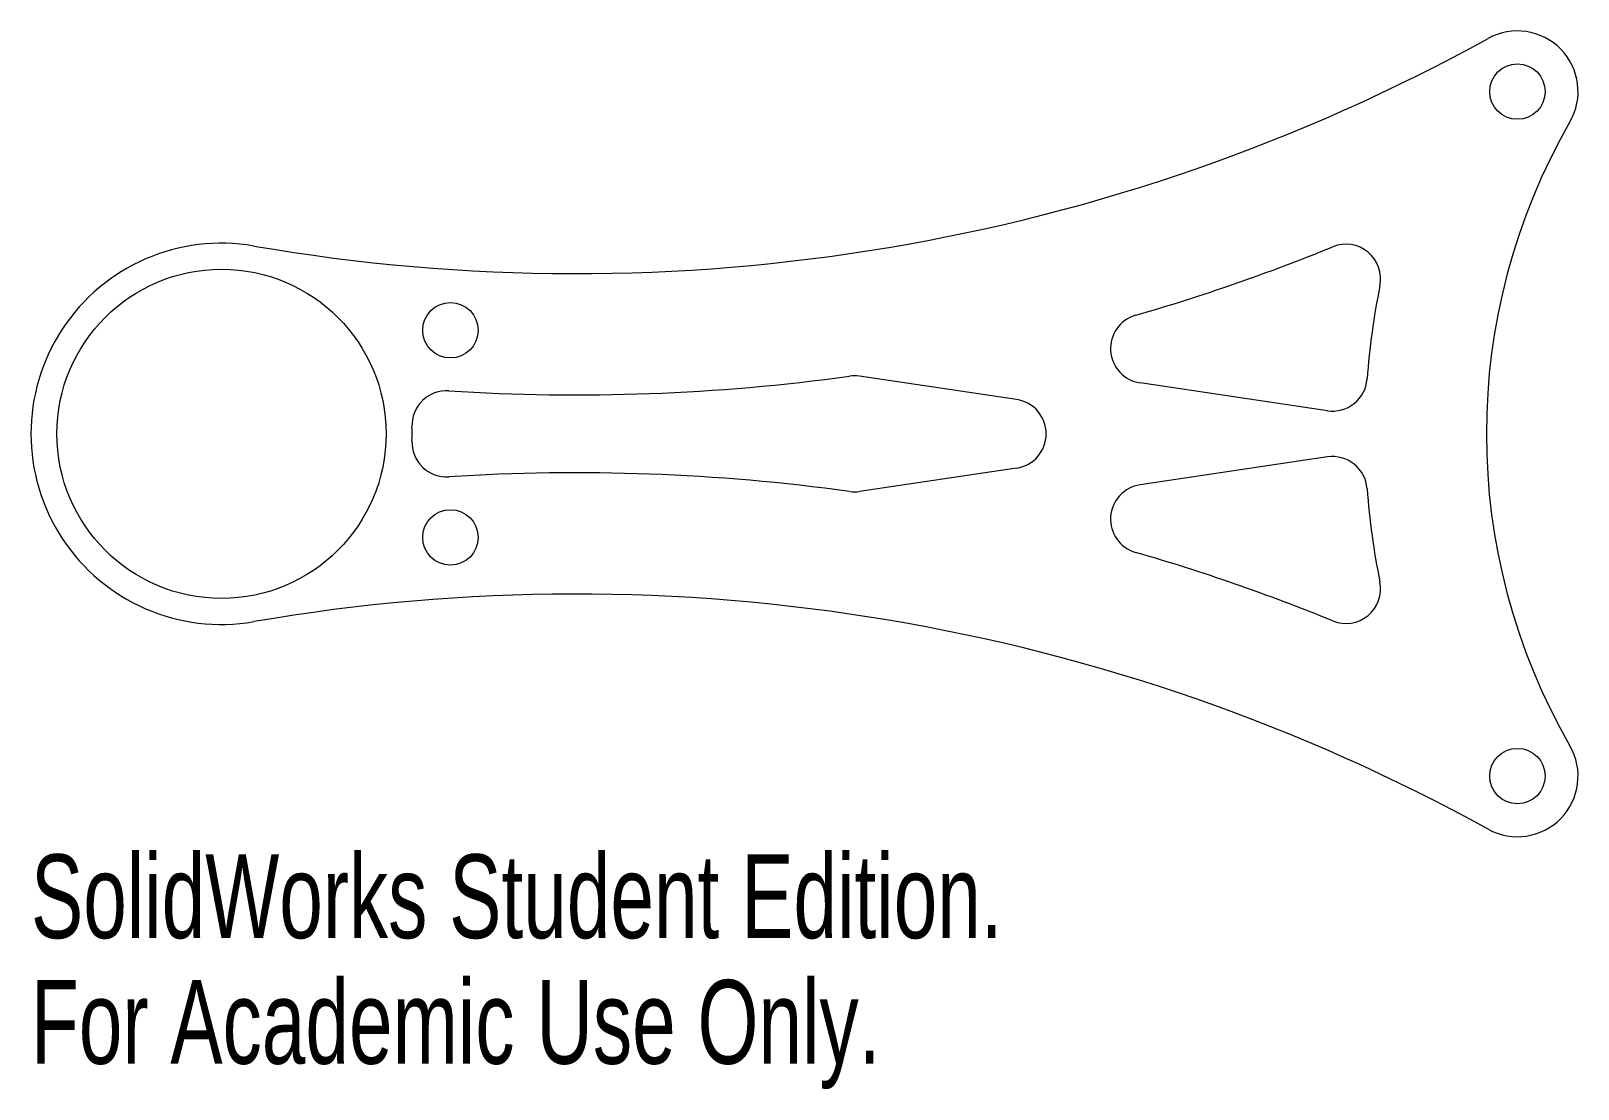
# Model space of a CAD drawing. Header units: millimetres. Extents: x -120 to -30.7, y -37.8 to 23.3.
import ezdxf

# ---------------------------------------------------------------- set-up
doc = ezdxf.new("R2010")
doc.units = ezdxf.units.MM
doc.styles.add('SLDTEXTSTYLE0', font='TXT', dxfattribs={"width": 0.7})

msp = doc.modelspace()

# ---------------------------------------------------------------- linework, layer by layer
at = {"color": 7, "linetype": 'Continuous', "lineweight": 15}
for p, q in [((-63.112, 1.978), (-72.185, 3.327)), ((-45.172, 1.334), (-55.983, 2.941)), ((-45.172, -1.334), (-55.983, -2.941)), ((-63.112, -1.978), (-72.185, -3.327))]:
    msp.add_line(p, q, dxfattribs=at)
for centre, radius in [((-34.208, 19.75), 1.6), ((-109, 0), 9.5), ((-95.79, 5.979), 1.6), ((-95.79, -5.979), 1.6), ((-34.208, -19.75), 1.6)]:
    msp.add_circle(centre, radius, dxfattribs=at)
for centre, radius, start, end in [((-34.208, 19.75), 3.5, 330, 118.89229), ((-88.564, 118.247), 109, 260.19475, 298.89229), ((0, 0), 36, 150, 210), ((-109, 0), 11, 80.19475, 279.80525), ((-88.564, 118.247), 116, 286.17659, 292.13531), ((-44.102, 8.944), 2, 348.53571, 112.13531), ((0, 0), 43, 168.53571, 175.77912), ((-55.689, 4.919), 2, 106.17659, 261.54601), ((-88.564, 118.247), 116, 266.38266, 277.83458), ((-72.479, 1.349), 2, 81.54601, 97.83458), ((-44.878, 3.312), 2, 261.54601, 355.77912), ((-96.009, 0.482), 2, 86.38266, 182.12558), ((-63.406, 0), 2, 278.45399, 81.54601), ((-109, 0), 11, 357.87442, 2.12558), ((-96.009, -0.482), 2, 177.87442, 273.61734), ((-44.878, -3.312), 2, 4.22088, 98.45399), ((-88.564, -118.247), 116, 82.16542, 93.61734), ((-72.479, -1.349), 2, 262.16542, 278.45399), ((-55.689, -4.919), 2, 98.45399, 253.82341), ((0, 0), 43, 184.22088, 191.46429), ((-88.564, -118.247), 116, 67.86469, 73.82341), ((-44.102, -8.944), 2, 247.86469, 11.46429), ((-88.564, -118.247), 109, 61.10771, 99.80525), ((-34.208, -19.75), 3.5, 241.10771, 30)]:
    msp.add_arc(centre, radius, start, end, dxfattribs=at)

# ---------------------------------------------------------------- texts
at = {"color": 7, "linetype": 'Continuous', "char_height": 4.83362, "attachment_point": 1, "style": 'SLDTEXTSTYLE0'}
for s, insert in [('SolidWorks Student Edition.', (-120, -24.27)), ('For Academic Use Only.', (-120, -31.52))]:
    msp.add_mtext(s, dxfattribs=dict(at, insert=insert))

doc.saveas('drawing.dxf')
